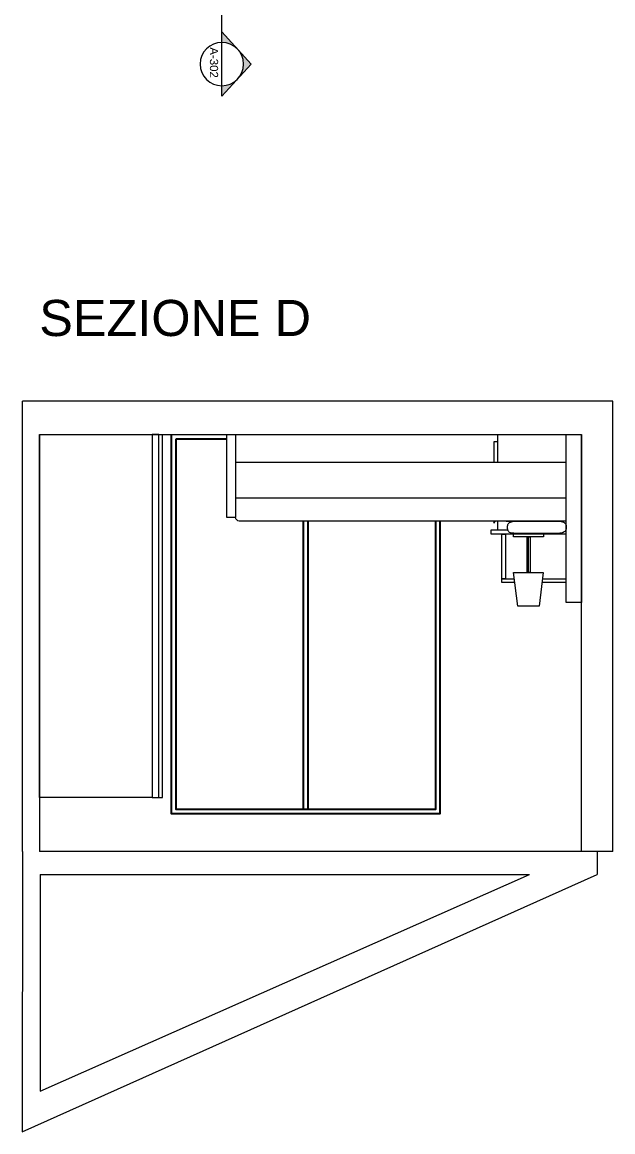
# Model space of a CAD drawing. Header units: inches. Extents: x 829 to 2228, y 794 to 2569.
# Drawn here: x 1275 to 1602, y 794 to 1409 of the extents above; entities that cross this region are included whole.
import ezdxf

# ---------------------------------------------------------------- set-up
doc = ezdxf.new("R2010")
doc.units = ezdxf.units.IN
doc.header["$MEASUREMENT"] = 0
for name, color, linetype, lineweight in [('A-ANNO-SYMB', 3, 'Continuous', 18), ('A-DETL-MBND', 7, 'Continuous', 18), ('A-FURN', 6, 'Continuous', 18)]:
    doc.layers.add(name, color=color, linetype=linetype, lineweight=lineweight)
doc.layers.add('FINESTRE', color=4, linetype='Continuous')
doc.styles.get("Standard").update_dxf_attribs({"font": 'Arial.ttf'})

# ---------------------------------------------------------------- blocks, each defined once
blk = doc.blocks.new('Sezioni')
h = blk.add_hatch(color=256)
h.dxf.hatch_style = 1
h.paths.add_polyline_path([(52521, 47455), (52264, 47221), (52418, 47221, -0.210523)])
h.paths.add_polyline_path([(52735, 47652), (52521, 47455, -0.388338), (52949, 47455)])
h.paths.add_polyline_path([(52949, 47455, -0.210523), (53053, 47221), (53206, 47221)])
blk.add_lwpolyline([(52264, 47221), (53206, 47221), (52735, 47652)], close=True)
blk.add_circle((52735, 47221), 318)

msp = doc.modelspace()

# ---------------------------------------------------------------- linework, layer by layer
at = {"layer": 'A-ANNO-SYMB'}
msp.add_line((1385.36, 1403.61), (1385.36, 1506.97), dxfattribs=at)
at = {"layer": 'A-DETL-MBND'}
for p, q in [((1274.91, 949.57), (1274.91, 1199.07)), ((1601.93, 1199.07), (1274.91, 1199.07)), ((1601.93, 949.57), (1601.93, 1199.07)), ((1284.42, 1180.57), (1584.52, 1180.57)), ((1284.42, 1180.57), (1584.52, 1180.57)), ((1584.52, 949.57), (1584.52, 1180.57)), ((1274.91, 949.57), (1274.76, 794.32)), ((1584.52, 949.57), (1284.42, 949.57)), ((1601.93, 949.57), (1584.52, 949.57)), ((1593.22, 949.57), (1593.22, 936.85)), ((1274.76, 794.32), (1593.22, 936.85)), ((1284.76, 936.85), (1555.78, 936.85)), ((1284.76, 816.89), (1555.78, 936.85)), ((1284.76, 936.85), (1284.76, 816.89))]:
    msp.add_line(p, q, dxfattribs=at)
msp.add_lwpolyline([(1284.42, 1180.57), (1284.42, 949.57)], dxfattribs=at)
at = {"layer": 'A-FURN'}
for p, q in [((1350.51, 1180.57), (1346.72, 1180.57)), ((1350.51, 979.57), (1350.51, 1180.57)), ((1350.51, 1180.57), (1352.51, 1180.57)), ((1352.51, 979.57), (1352.51, 1180.57)), ((1538.1, 1176.57), (1536.1, 1176.57)), ((1536.1, 1176.57), (1536.1, 1165.32)), ((1392.89, 1165.32), (1576.16, 1165.32)), ((1576.16, 1145.32), (1392.89, 1145.32)), ((1536.1, 1132.57), (1536.1, 1131.57)), ((1536.1, 1131.57), (1537.01, 1132.57)), ((1542.88, 1132.57), (1573.13, 1132.57)), ((1346.72, 979.57), (1350.51, 979.57)), ((1350.51, 979.57), (1352.51, 979.57))]:
    msp.add_line(p, q, dxfattribs=at)
for points in [[(1346.72, 979.57), (1284.42, 979.57), (1284.42, 1180.57), (1346.72, 1180.57)], [(1388.06, 1134.56), (1388.06, 1180.57), (1392.89, 1180.56), (1392.89, 1150.07), (1392.89, 1134.56)], [(1540.52, 1125.47), (1542.52, 1125.47), (1542.52, 1125.57), (1542.52, 1100.57), (1542.52, 1100.67), (1540.52, 1100.67)], [(1547, 1125.57), (1563.45, 1125.57), (1563.45, 1123.9), (1547, 1123.9)], [(1561.08, 1085.57), (1549.24, 1085.57), (1546.87, 1104.23), (1563.31, 1104.23)]]:
    msp.add_lwpolyline(points, close=True, dxfattribs=at)
for points in [[(1538.1, 1180.57), (1538.1, 1180.57), (1538.1, 1171.57), (1538.1, 1165.32)], [(1576.16, 1180.57), (1576.16, 1180.57), (1584.52, 1180.57), (1584.52, 1087.57), (1576.16, 1087.57), (1576.16, 1180.57)], [(1538.1, 1132.57), (1538.1, 1127.57)], [(1576.07, 1128.69), (1576.02, 1128.22), (1575.89, 1127.71), (1575.67, 1127.27), (1575.37, 1126.89), (1574.96, 1126.6), (1574.46, 1126.37), (1573.9, 1126.17), (1573.28, 1125.99), (1572.58, 1125.87), (1571.87, 1125.84), (1547.89, 1125.84), (1547.18, 1125.86), (1546.5, 1125.91), (1545.86, 1126.01), (1545.29, 1126.17), (1544.79, 1126.39), (1544.38, 1126.68), (1544.06, 1127.05), (1543.84, 1127.49), (1543.7, 1127.99), (1543.63, 1128.54), (1543.62, 1128.69), (1543.64, 1129.3), (1543.68, 1129.93), (1543.68, 1129.93), (1543.7, 1130.17), (1543.81, 1130.68), (1544, 1131.13), (1544.29, 1131.52), (1544.68, 1131.84), (1545.17, 1132.09), (1545.73, 1132.28), (1546.36, 1132.42), (1547.04, 1132.52), (1547.78, 1132.57), (1572.7, 1132.56), (1573.37, 1132.45), (1574, 1132.3), (1574.56, 1132.11), (1575.05, 1131.85), (1575.43, 1131.53), (1575.72, 1131.14), (1575.9, 1130.68), (1576.01, 1130.17), (1576.02, 1129.93), (1576.02, 1129.93), (1576.06, 1129.3), (1576.07, 1128.69)], [(1584.52, 1132.57), (1584.52, 1132.57)], [(1543.82, 1127.57), (1534.3, 1127.57), (1534.3, 1125.57), (1576.16, 1125.57)], [(1576.16, 1127.57), (1575.82, 1127.57)], [(1555.23, 1123.9), (1554.23, 1123.9), (1554.23, 1104.23), (1555.23, 1104.23), (1555.23, 1123.9), (1556.23, 1123.9), (1556.23, 1104.23), (1555.23, 1104.23)], [(1547.58, 1098.57), (1540.52, 1098.57), (1540.52, 1100.57), (1547.33, 1100.57)], [(1562.87, 1100.57), (1576.16, 1100.57)], [(1576.16, 1098.57), (1562.63, 1098.57)]]:
    msp.add_lwpolyline(points, dxfattribs=at)
msp.add_lwpolyline([(1576.16, 1132.57), (1394.9, 1132.56, -0.321067), (1392.89, 1134.56)], format="xyb", dxfattribs=at)
at = {"layer": 'FINESTRE'}
msp.add_line((1388.06, 1178.07), (1359.85, 1178.07), dxfattribs=at)
for points in [[(1357.34, 1180.57), (1357.34, 970.57), (1506.31, 970.56), (1506.31, 1132.57)], [(1359.85, 1178.07), (1359.84, 973.07), (1503.81, 973.06), (1503.81, 1132.57)], [(1430.52, 973.06), (1430.56, 1094.03), (1430.57, 1132.57)], [(1433.08, 1132.57), (1433.08, 1094.03), (1433.08, 973.06)]]:
    msp.add_lwpolyline(points, dxfattribs=at)

# ---------------------------------------------------------------- block references
at = {"layer": 'A-ANNO-SYMB', "xscale": -0.03776919958205976, "yscale": 0.03776919958205976, "zscale": 0.03776919958205976, "rotation": 270}
msp.add_blockref('Sezioni', (-398.13, -605.94), dxfattribs=at)

# ---------------------------------------------------------------- texts
at = {"insert": (1284.2, 1234.86), "char_height": 20, "attachment_point": 7}
msp.add_mtext_dynamic_manual_height_columns('SEZIONE D', width=288.6318, gutter_width=1, heights=[0], dxfattribs=at)
at = {"layer": 'A-ANNO-SYMB'}
msp.add_text('A-302', height=4.539, rotation=270, dxfattribs=at).set_placement((1378.75, 1395.08))

doc.saveas('drawing.dxf')
